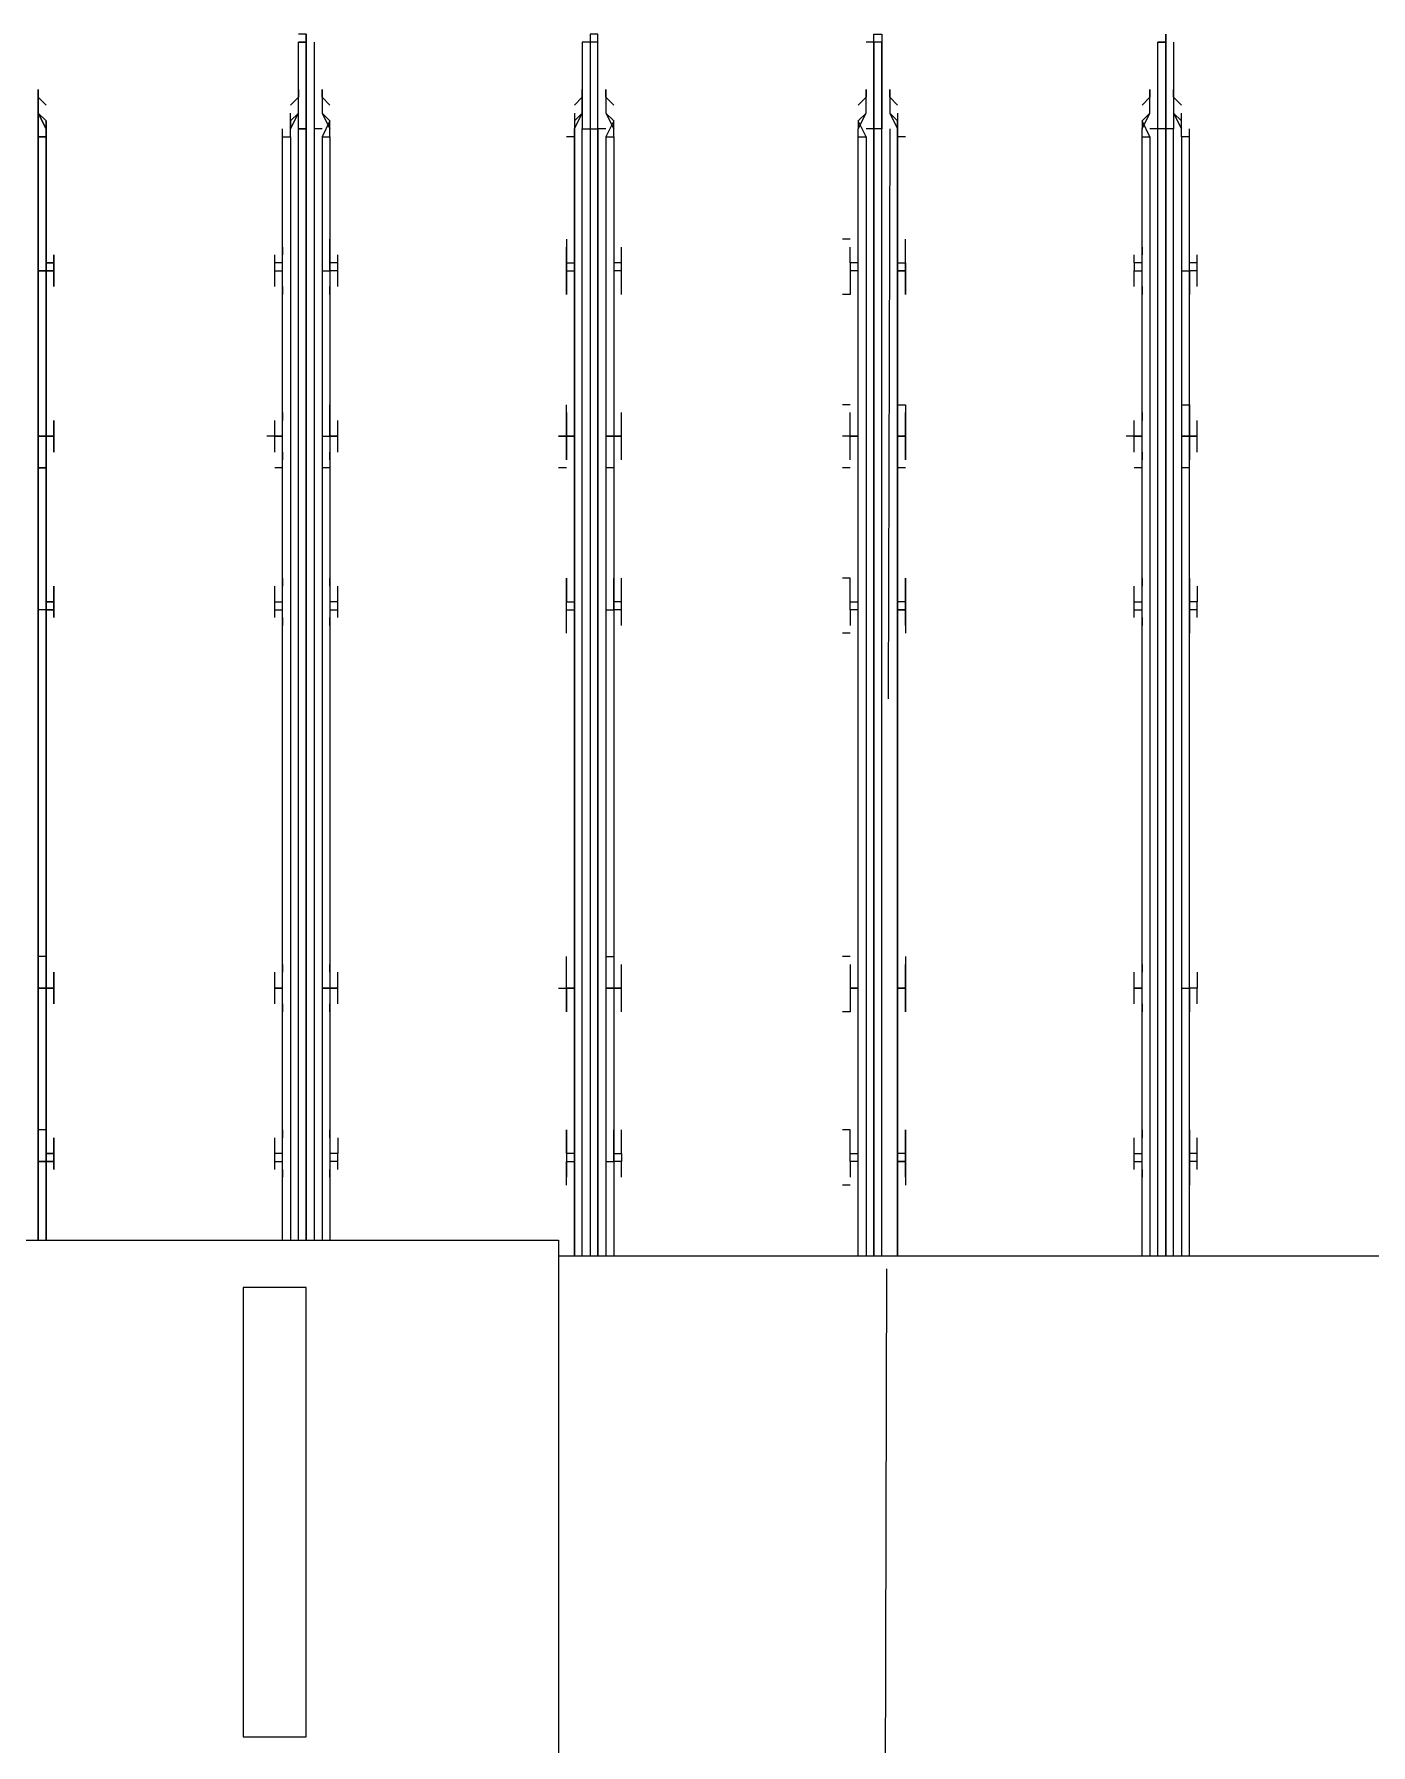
# Model space of a CAD drawing. Header units: metres. Extents: x 532250 to 532639, y 2673852 to 2674172.
# Drawn here: x 532449.6191 to 532449.8535, y 2674043.1593 to 2674043.4595 of the extents above; entities that cross this region are included whole.
import ezdxf

# ---------------------------------------------------------------- set-up
doc = ezdxf.new("R2010")
doc.units = ezdxf.units.M
doc.header["$MEASUREMENT"] = 0
doc.linetypes.add('PDF_IMPORT', pattern=[1, 0.8, -0.2])
doc.layers.add('IDT', color=7, linetype='Continuous')

# ---------------------------------------------------------------- blocks, each defined once
blk = doc.blocks.new('IDT')
at = {"layer": 'IDT', "color": 0, "linetype": 'PDF_IMPORT', "lineweight": 25, "ltscale": 0.12}
blk.add_line((17.15812, 14.31597), (17.15951, 14.80284), dxfattribs=at)
at = {"layer": 'IDT', "color": 0, "lineweight": 25}
for p, q in [((17.21622, 14.51099), (17.21622, 14.60781)), ((17.27154, 14.59813), (17.26048, 14.59813)), ((17.26048, 14.59813), (17.26048, 14.51929)), ((17.27154, 14.51929), (17.27154, 14.59813)), ((17.26048, 14.51929), (17.27154, 14.51929)), ((16.63529, 14.51376), (17.21622, 14.51376)), ((17.10556, 14.51376), (17.10556, 14.31735)), ((17.10695, 14.31735), (17.10695, 14.51376)), ((17.10833, 14.51376), (17.10833, 14.31597)), ((17.10971, 14.51376), (17.10971, 14.31597)), ((17.10971, 14.31597), (17.10971, 14.51376)), ((17.1111, 14.51376), (17.1111, 14.31597)), ((17.11248, 14.31735), (17.11248, 14.51376)), ((17.11386, 14.51376), (17.11386, 14.31735)), ((17.15674, 14.31735), (17.15674, 14.51376)), ((17.15674, 14.51376), (17.15674, 14.31735)), ((17.15951, 14.51376), (17.15951, 14.31597)), ((17.16089, 14.31597), (17.16089, 14.51376)), ((17.16089, 14.51376), (17.16089, 14.31597)), ((17.16227, 14.31735), (17.16227, 14.51376)), ((17.16366, 14.51376), (17.16366, 14.31735)), ((17.20653, 14.31735), (17.20653, 14.51376)), ((17.20792, 14.31735), (17.20792, 14.51376)), ((17.2093, 14.31597), (17.2093, 14.51376)), ((17.2093, 14.51376), (17.2093, 14.31597)), ((17.21068, 14.31597), (17.21068, 14.51376)), ((17.21207, 14.51376), (17.21207, 14.31597)), ((17.21345, 14.31735), (17.21345, 14.51376)), ((17.21345, 14.51376), (17.21345, 14.31735)), ((17.3158, 14.51099), (17.21622, 14.51099)), ((17.25633, 14.31735), (17.25633, 14.51099)), ((17.25771, 14.31735), (17.25771, 14.51099)), ((17.25909, 14.31597), (17.25909, 14.51099)), ((17.26048, 14.51099), (17.26048, 14.31597)), ((17.26048, 14.31597), (17.26048, 14.51099)), ((17.26186, 14.51099), (17.26186, 14.31597)), ((17.26324, 14.31735), (17.26324, 14.51099)), ((17.26463, 14.51099), (17.26463, 14.31735)), ((17.30612, 14.31735), (17.30612, 14.51099)), ((17.30612, 14.51099), (17.30612, 14.31735)), ((17.3075, 14.31735), (17.3075, 14.51099)), ((17.3075, 14.51099), (17.3075, 14.31735)), ((17.10556, 14.49716), (17.10556, 14.50131)), ((17.11386, 14.50131), (17.11386, 14.49716)), ((17.15536, 14.49716), (17.15536, 14.50131)), ((17.16366, 14.50131), (17.16366, 14.49716)), ((17.16504, 14.50131), (17.16642, 14.50131)), ((17.20653, 14.49716), (17.20653, 14.50131)), ((17.21483, 14.50131), (17.21483, 14.49716)), ((17.25633, 14.49716), (17.25633, 14.50131)), ((17.26463, 14.50131), (17.26463, 14.49716)), ((17.30612, 14.49716), (17.30612, 14.50131)), ((17.30612, 14.50131), (17.30612, 14.49716)), ((17.10418, 14.49855), (17.10418, 14.49716)), ((17.10418, 14.49716), (17.10556, 14.49716)), ((17.10418, 14.49716), (17.10418, 14.49578)), ((17.10556, 14.49993), (17.10556, 14.49855)), ((17.10556, 14.49578), (17.10556, 14.49716)), ((17.11386, 14.49855), (17.11386, 14.49993)), ((17.11386, 14.49716), (17.11386, 14.49163)), ((17.11525, 14.49716), (17.11386, 14.49716)), ((17.11525, 14.49855), (17.11525, 14.49716)), ((17.11525, 14.49716), (17.11525, 14.49578)), ((17.15536, 14.49993), (17.15536, 14.49855)), ((17.15536, 14.49855), (17.15536, 14.49716)), ((17.15536, 14.49578), (17.15536, 14.49716)), ((17.15536, 14.49716), (17.15674, 14.49716)), ((17.15674, 14.49716), (17.15536, 14.49716)), ((17.15536, 14.49716), (17.15536, 14.49578)), ((17.16366, 14.49716), (17.16366, 14.49163)), ((17.16366, 14.49716), (17.16504, 14.49716)), ((17.16504, 14.49855), (17.16504, 14.49993)), ((17.16504, 14.49716), (17.16504, 14.49855)), ((17.16504, 14.49716), (17.16504, 14.49578)), ((17.20515, 14.49993), (17.20515, 14.49855)), ((17.20515, 14.49855), (17.20515, 14.49716)), ((17.20515, 14.49578), (17.20515, 14.49716)), ((17.20515, 14.49716), (17.20653, 14.49716)), ((17.20792, 14.49716), (17.20653, 14.49716)), ((17.20653, 14.49716), (17.20653, 14.49578)), ((17.21483, 14.49716), (17.21345, 14.49716)), ((17.21483, 14.49855), (17.21483, 14.49993)), ((17.21483, 14.49716), (17.21483, 14.49855)), ((17.21483, 14.49301), (17.21483, 14.49716)), ((17.21483, 14.49578), (17.21483, 14.49716)), ((17.25494, 14.49855), (17.25494, 14.49716)), ((17.25494, 14.49716), (17.25633, 14.49716)), ((17.25494, 14.49716), (17.25494, 14.49578)), ((17.25633, 14.49993), (17.25633, 14.49855)), ((17.25633, 14.49578), (17.25633, 14.49716)), ((17.26463, 14.49855), (17.26463, 14.49993)), ((17.26463, 14.49716), (17.26463, 14.49163)), ((17.26601, 14.49716), (17.26463, 14.49716)), ((17.26601, 14.49855), (17.26601, 14.49716)), ((17.26601, 14.49716), (17.26601, 14.49578)), ((17.30474, 14.49716), (17.30474, 14.49855)), ((17.30474, 14.49855), (17.30474, 14.49716)), ((17.30612, 14.49716), (17.30474, 14.49716)), ((17.30474, 14.49716), (17.30474, 14.49578)), ((17.30474, 14.49578), (17.30474, 14.49716)), ((17.30474, 14.49716), (17.30612, 14.49716)), ((17.30612, 14.49855), (17.30612, 14.49993)), ((17.30612, 14.49993), (17.30612, 14.49855)), ((17.3075, 14.49716), (17.30612, 14.49716)), ((17.30612, 14.49716), (17.3075, 14.49716)), ((17.30612, 14.49578), (17.30612, 14.49716)), ((17.30612, 14.49716), (17.30612, 14.49578)), ((17.10418, 14.49578), (17.10556, 14.49578)), ((17.10418, 14.49578), (17.10418, 14.49301)), ((17.10556, 14.49163), (17.10556, 14.49578)), ((17.11525, 14.49578), (17.11386, 14.49578)), ((17.11525, 14.49578), (17.11525, 14.49301)), ((17.15536, 14.49578), (17.15536, 14.49163)), ((17.15536, 14.49301), (17.15536, 14.49578)), ((17.15536, 14.49578), (17.15674, 14.49578)), ((17.16504, 14.49578), (17.16366, 14.49578)), ((17.16504, 14.49578), (17.16504, 14.49301)), ((17.20653, 14.49578), (17.20515, 14.49578)), ((17.20515, 14.49578), (17.20515, 14.49301)), ((17.20653, 14.49578), (17.20653, 14.49163)), ((17.21345, 14.49578), (17.21483, 14.49578)), ((17.21483, 14.49578), (17.21483, 14.49163)), ((17.25494, 14.49301), (17.25494, 14.49578)), ((17.25494, 14.49578), (17.25633, 14.49578)), ((17.25633, 14.49163), (17.25633, 14.49578)), ((17.26463, 14.49578), (17.26601, 14.49578)), ((17.26601, 14.49578), (17.26601, 14.49301)), ((17.30474, 14.49578), (17.30474, 14.49301)), ((17.30474, 14.49301), (17.30474, 14.49578)), ((17.30474, 14.49578), (17.30612, 14.49578)), ((17.30612, 14.49578), (17.30474, 14.49578)), ((17.30612, 14.49578), (17.30612, 14.49163)), ((17.30612, 14.49163), (17.30612, 14.49578)), ((17.10556, 14.49301), (17.10556, 14.49163)), ((17.11386, 14.49163), (17.11386, 14.49301)), ((17.15536, 14.49163), (17.15536, 14.49301)), ((17.16504, 14.49301), (17.16504, 14.49163)), ((17.16504, 14.49163), (17.16642, 14.49163)), ((17.20515, 14.49301), (17.20515, 14.49163)), ((17.21483, 14.49163), (17.21483, 14.49301)), ((17.25633, 14.49301), (17.25633, 14.49163)), ((17.26463, 14.49163), (17.26463, 14.49301)), ((17.30612, 14.49163), (17.30612, 14.49301)), ((17.30612, 14.49301), (17.30612, 14.49163)), ((17.30612, 14.49163), (17.3075, 14.49163)), ((17.10556, 14.46673), (17.10556, 14.47088)), ((17.10556, 14.47088), (17.10556, 14.4695)), ((17.11386, 14.4695), (17.11386, 14.47088)), ((17.11386, 14.47088), (17.11386, 14.46673)), ((17.15536, 14.4695), (17.15536, 14.47088)), ((17.15536, 14.47088), (17.15536, 14.46673)), ((17.16366, 14.47088), (17.16366, 14.46673)), ((17.16504, 14.4695), (17.16504, 14.47088)), ((17.16504, 14.47088), (17.16642, 14.47088)), ((17.20515, 14.47088), (17.20515, 14.4695)), ((17.20653, 14.46673), (17.20653, 14.47088)), ((17.21483, 14.4695), (17.21483, 14.47088)), ((17.21483, 14.47088), (17.21483, 14.46673)), ((17.25633, 14.46673), (17.25633, 14.47088)), ((17.25633, 14.47088), (17.25633, 14.4695)), ((17.26463, 14.4695), (17.26463, 14.47088)), ((17.26463, 14.47088), (17.26463, 14.46673)), ((17.30612, 14.46673), (17.30612, 14.47088)), ((17.30612, 14.47088), (17.30612, 14.4695)), ((17.30612, 14.4695), (17.30612, 14.47088)), ((17.30612, 14.47088), (17.30612, 14.46673)), ((17.10418, 14.4695), (17.10418, 14.46673)), ((17.11525, 14.4695), (17.11525, 14.46673)), ((17.15536, 14.46673), (17.15536, 14.4695)), ((17.16504, 14.46673), (17.16504, 14.4695)), ((17.20515, 14.4695), (17.20515, 14.46673)), ((17.21483, 14.46673), (17.21483, 14.4695)), ((17.25494, 14.4695), (17.25494, 14.46673)), ((17.26601, 14.4695), (17.26601, 14.46673)), ((17.30474, 14.46673), (17.30474, 14.4695)), ((17.30474, 14.4695), (17.30474, 14.46673)), ((17.10418, 14.46673), (17.10556, 14.46673)), ((17.10418, 14.46397), (17.10418, 14.46673)), ((17.10418, 14.46673), (17.10556, 14.46673)), ((17.10695, 14.46673), (17.10556, 14.46673)), ((17.10556, 14.46673), (17.10556, 14.4612)), ((17.10556, 14.46397), (17.10556, 14.46258)), ((17.11386, 14.46673), (17.11386, 14.4612)), ((17.11525, 14.46673), (17.11386, 14.46673)), ((17.11386, 14.46673), (17.11525, 14.46673)), ((17.11386, 14.46258), (17.11386, 14.46397)), ((17.11525, 14.46673), (17.11525, 14.46397)), ((17.15536, 14.4612), (17.15536, 14.46673)), ((17.15536, 14.46673), (17.15674, 14.46673)), ((17.15674, 14.46673), (17.15536, 14.46673)), ((17.15536, 14.46673), (17.15674, 14.46673)), ((17.15674, 14.46673), (17.15536, 14.46673)), ((17.15536, 14.46673), (17.15536, 14.46397)), ((17.15536, 14.46397), (17.15536, 14.46258)), ((17.16504, 14.46673), (17.16366, 14.46673)), ((17.16366, 14.46673), (17.16504, 14.46673)), ((17.16366, 14.46673), (17.16366, 14.4612)), ((17.16504, 14.46397), (17.16504, 14.46673)), ((17.16504, 14.46258), (17.16504, 14.46397)), ((17.20515, 14.46673), (17.20515, 14.46397)), ((17.20653, 14.46673), (17.20515, 14.46673)), ((17.20515, 14.46673), (17.20653, 14.46673)), ((17.20515, 14.46397), (17.20515, 14.46258)), ((17.20653, 14.4612), (17.20653, 14.46673)), ((17.20792, 14.46673), (17.20653, 14.46673)), ((17.20653, 14.46673), (17.20792, 14.46673)), ((17.21483, 14.46673), (17.21345, 14.46673)), ((17.21345, 14.46673), (17.21483, 14.46673)), ((17.21622, 14.46673), (17.21483, 14.46673)), ((17.21483, 14.46673), (17.21483, 14.4612)), ((17.21483, 14.46673), (17.21483, 14.46397)), ((17.21483, 14.46397), (17.21483, 14.46258)), ((17.25494, 14.46673), (17.25494, 14.46397)), ((17.25633, 14.46673), (17.25494, 14.46673)), ((17.25494, 14.46673), (17.25633, 14.46673)), ((17.25633, 14.4612), (17.25633, 14.46673)), ((17.25633, 14.46673), (17.25771, 14.46673)), ((17.25771, 14.46673), (17.25633, 14.46673)), ((17.25633, 14.46397), (17.25633, 14.46258)), ((17.26463, 14.46673), (17.26601, 14.46673)), ((17.26601, 14.46673), (17.26463, 14.46673)), ((17.26601, 14.46673), (17.26463, 14.46673)), ((17.26463, 14.46673), (17.26463, 14.4612)), ((17.26463, 14.46258), (17.26463, 14.46397)), ((17.26601, 14.46673), (17.26601, 14.46397)), ((17.30612, 14.46673), (17.30474, 14.46673)), ((17.30474, 14.46673), (17.30612, 14.46673)), ((17.30474, 14.46397), (17.30474, 14.46673)), ((17.30474, 14.46673), (17.30474, 14.46397)), ((17.30612, 14.46673), (17.30474, 14.46673)), ((17.30474, 14.46673), (17.30612, 14.46673)), ((17.3075, 14.46673), (17.30612, 14.46673)), ((17.30612, 14.46673), (17.3075, 14.46673)), ((17.3075, 14.46673), (17.30612, 14.46673)), ((17.30612, 14.46673), (17.30612, 14.4612)), ((17.30612, 14.4612), (17.30612, 14.46673)), ((17.30612, 14.46258), (17.30612, 14.46397)), ((17.30612, 14.46397), (17.30612, 14.46258)), ((17.16504, 14.4612), (17.16642, 14.4612)), ((17.20792, 14.4612), (17.20653, 14.4612)), ((17.30612, 14.4612), (17.3075, 14.4612)), ((17.10556, 14.40034), (17.10556, 14.40449)), ((17.11386, 14.40449), (17.11386, 14.40034)), ((17.15536, 14.40034), (17.15536, 14.40449)), ((17.16366, 14.40449), (17.16366, 14.40034)), ((17.16504, 14.40449), (17.16642, 14.40449)), ((17.20653, 14.40034), (17.20653, 14.40449)), ((17.21483, 14.40449), (17.21483, 14.40034)), ((17.25633, 14.40034), (17.25633, 14.40449)), ((17.26463, 14.40449), (17.26463, 14.40034)), ((17.30612, 14.40449), (17.30612, 14.40034)), ((17.30612, 14.40034), (17.30612, 14.40449)), ((17.10418, 14.40172), (17.10418, 14.40034)), ((17.10556, 14.40311), (17.10556, 14.40172)), ((17.11386, 14.40172), (17.11386, 14.40311)), ((17.11525, 14.40172), (17.11525, 14.40034)), ((17.15536, 14.40311), (17.15536, 14.40172)), ((17.15536, 14.40172), (17.15536, 14.40034)), ((17.16504, 14.40172), (17.16504, 14.40311)), ((17.16504, 14.40034), (17.16504, 14.40172)), ((17.20515, 14.40311), (17.20515, 14.40172)), ((17.20515, 14.40172), (17.20515, 14.40034)), ((17.21483, 14.40311), (17.21483, 14.40172)), ((17.21483, 14.40172), (17.21483, 14.39896)), ((17.25494, 14.40172), (17.25494, 14.40034)), ((17.25633, 14.40311), (17.25633, 14.40172)), ((17.26463, 14.40172), (17.26463, 14.40311)), ((17.26601, 14.40172), (17.26601, 14.40034)), ((17.30474, 14.40034), (17.30474, 14.40172)), ((17.30474, 14.40172), (17.30474, 14.40034)), ((17.30612, 14.40172), (17.30612, 14.40311)), ((17.30612, 14.40311), (17.30612, 14.40172)), ((17.10418, 14.40034), (17.10556, 14.40034)), ((17.10418, 14.40034), (17.10418, 14.39896)), ((17.10418, 14.39619), (17.10418, 14.39896)), ((17.10418, 14.39896), (17.10556, 14.39896)), ((17.10556, 14.39896), (17.10556, 14.40034)), ((17.10556, 14.39481), (17.10556, 14.39896)), ((17.11386, 14.40034), (17.11386, 14.39896)), ((17.11525, 14.40034), (17.11386, 14.40034)), ((17.11386, 14.39896), (17.11386, 14.39481)), ((17.11525, 14.39896), (17.11386, 14.39896)), ((17.11525, 14.40034), (17.11525, 14.39896)), ((17.11525, 14.39896), (17.11525, 14.39619)), ((17.15536, 14.39896), (17.15536, 14.40034)), ((17.15536, 14.40034), (17.15674, 14.40034)), ((17.15674, 14.40034), (17.15536, 14.40034)), ((17.15536, 14.40034), (17.15536, 14.39896)), ((17.15536, 14.39896), (17.15674, 14.39896)), ((17.15536, 14.39896), (17.15536, 14.39481)), ((17.15536, 14.39619), (17.15536, 14.39896)), ((17.16366, 14.40034), (17.16366, 14.39896)), ((17.16366, 14.40034), (17.16504, 14.40034)), ((17.16366, 14.39896), (17.16366, 14.39481)), ((17.16504, 14.39896), (17.16366, 14.39896)), ((17.16504, 14.40034), (17.16504, 14.39896)), ((17.16504, 14.39896), (17.16504, 14.39619)), ((17.20515, 14.40034), (17.20653, 14.40034)), ((17.20515, 14.40034), (17.20515, 14.39896)), ((17.20515, 14.39896), (17.20653, 14.39896)), ((17.20515, 14.39896), (17.20515, 14.39619)), ((17.20792, 14.40034), (17.20653, 14.40034)), ((17.20653, 14.40034), (17.20653, 14.39481)), ((17.21483, 14.40034), (17.21345, 14.40034)), ((17.21483, 14.39896), (17.21345, 14.39896)), ((17.21483, 14.40034), (17.21483, 14.39896)), ((17.21483, 14.39896), (17.21483, 14.39481)), ((17.21483, 14.39619), (17.21483, 14.39896)), ((17.25633, 14.40034), (17.25494, 14.40034)), ((17.25494, 14.40034), (17.25494, 14.39896)), ((17.25494, 14.39896), (17.25633, 14.39896)), ((17.25494, 14.39896), (17.25494, 14.39619)), ((17.25633, 14.39896), (17.25633, 14.40034)), ((17.25633, 14.39481), (17.25633, 14.39896)), ((17.26463, 14.40034), (17.26463, 14.39481)), ((17.26601, 14.40034), (17.26463, 14.40034)), ((17.26601, 14.39896), (17.26463, 14.39896)), ((17.26601, 14.40034), (17.26601, 14.39896)), ((17.26601, 14.39896), (17.26601, 14.39619)), ((17.30612, 14.40034), (17.30474, 14.40034)), ((17.30474, 14.40034), (17.30474, 14.39896)), ((17.30474, 14.39896), (17.30474, 14.40034)), ((17.30474, 14.40034), (17.30612, 14.40034)), ((17.30474, 14.39896), (17.30474, 14.39619)), ((17.30474, 14.39619), (17.30474, 14.39896)), ((17.30474, 14.39896), (17.30612, 14.39896)), ((17.30612, 14.39896), (17.30474, 14.39896)), ((17.30612, 14.40034), (17.30612, 14.39481)), ((17.30612, 14.39481), (17.30612, 14.40034)), ((17.30612, 14.40034), (17.3075, 14.40034)), ((17.10556, 14.39619), (17.10556, 14.39481)), ((17.11386, 14.39481), (17.11386, 14.39619)), ((17.15536, 14.39481), (17.15536, 14.39619)), ((17.16504, 14.39619), (17.16504, 14.39481)), ((17.20515, 14.39619), (17.20515, 14.39481)), ((17.21483, 14.39481), (17.21483, 14.39619)), ((17.25633, 14.39619), (17.25633, 14.39481)), ((17.26463, 14.39481), (17.26463, 14.39619)), ((17.30612, 14.39481), (17.30612, 14.39619)), ((17.30612, 14.39619), (17.30612, 14.39481)), ((17.16504, 14.39481), (17.16642, 14.39481)), ((17.10556, 14.37544), (17.10695, 14.37544)), ((17.10556, 14.36991), (17.10556, 14.37406)), ((17.10556, 14.37406), (17.10556, 14.37268)), ((17.11386, 14.37544), (17.11525, 14.37544)), ((17.11386, 14.37268), (17.11386, 14.37406)), ((17.11386, 14.37406), (17.11386, 14.36991)), ((17.15536, 14.37544), (17.15674, 14.37544)), ((17.15536, 14.36991), (17.15536, 14.37406)), ((17.15536, 14.37406), (17.15536, 14.37268)), ((17.16366, 14.37406), (17.16366, 14.36991)), ((17.16504, 14.37544), (17.16642, 14.37544)), ((17.16504, 14.37406), (17.16504, 14.37268)), ((17.20515, 14.37406), (17.20515, 14.37268)), ((17.20653, 14.37544), (17.20792, 14.37544)), ((17.20653, 14.36991), (17.20653, 14.37406)), ((17.21483, 14.37544), (17.21622, 14.37544)), ((17.21483, 14.37268), (17.21483, 14.37406)), ((17.21483, 14.37406), (17.21483, 14.36991)), ((17.25633, 14.37544), (17.25771, 14.37544)), ((17.25633, 14.36991), (17.25633, 14.37406)), ((17.25633, 14.37406), (17.25633, 14.37268)), ((17.26463, 14.37544), (17.26601, 14.37544)), ((17.26463, 14.37268), (17.26463, 14.37406)), ((17.26463, 14.37406), (17.26463, 14.36991)), ((17.3075, 14.37544), (17.30612, 14.37544)), ((17.30612, 14.37544), (17.3075, 14.37544)), ((17.30612, 14.37406), (17.30612, 14.36991)), ((17.30612, 14.36991), (17.30612, 14.37406)), ((17.30612, 14.37406), (17.30612, 14.37268)), ((17.30612, 14.37268), (17.30612, 14.37406)), ((17.10418, 14.37268), (17.10418, 14.36991)), ((17.11525, 14.37268), (17.11525, 14.36991)), ((17.15536, 14.37268), (17.15536, 14.36991)), ((17.16504, 14.37268), (17.16504, 14.36991)), ((17.20515, 14.37268), (17.20515, 14.36991)), ((17.21483, 14.36991), (17.21483, 14.37268)), ((17.25494, 14.37268), (17.25494, 14.36991)), ((17.26601, 14.37268), (17.26601, 14.36991)), ((17.30474, 14.36991), (17.30474, 14.37268)), ((17.30474, 14.37268), (17.30474, 14.36991)), ((17.10418, 14.36991), (17.10556, 14.36991)), ((17.10556, 14.36991), (17.10418, 14.36991)), ((17.10418, 14.36991), (17.10418, 14.36715)), ((17.10556, 14.36438), (17.10556, 14.36991)), ((17.10695, 14.36991), (17.10556, 14.36991)), ((17.10556, 14.36991), (17.10695, 14.36991)), ((17.11386, 14.36991), (17.11386, 14.36438)), ((17.11525, 14.36991), (17.11386, 14.36991)), ((17.11386, 14.36991), (17.11525, 14.36991)), ((17.11386, 14.36991), (17.11525, 14.36991)), ((17.11525, 14.36991), (17.11525, 14.36715)), ((17.11525, 14.36991), (17.11663, 14.36991)), ((17.15536, 14.36438), (17.15536, 14.36991)), ((17.15536, 14.36991), (17.15674, 14.36991)), ((17.15674, 14.36991), (17.15536, 14.36991)), ((17.15536, 14.36991), (17.15674, 14.36991)), ((17.15674, 14.36991), (17.15536, 14.36991)), ((17.15536, 14.36991), (17.15674, 14.36991)), ((17.15536, 14.36991), (17.15536, 14.36715)), ((17.16366, 14.36991), (17.16366, 14.36438)), ((17.16504, 14.36991), (17.16366, 14.36991)), ((17.16366, 14.36991), (17.16504, 14.36991)), ((17.16366, 14.36991), (17.16504, 14.36991)), ((17.16504, 14.36991), (17.16504, 14.36715)), ((17.16504, 14.36991), (17.16642, 14.36991)), ((17.20515, 14.36991), (17.20653, 14.36991)), ((17.20653, 14.36991), (17.20515, 14.36991)), ((17.20653, 14.36991), (17.20515, 14.36991)), ((17.20515, 14.36991), (17.20515, 14.36715)), ((17.20653, 14.36438), (17.20653, 14.36991)), ((17.20653, 14.36991), (17.20792, 14.36991)), ((17.20792, 14.36991), (17.20653, 14.36991)), ((17.21483, 14.36991), (17.21345, 14.36991)), ((17.21345, 14.36991), (17.21483, 14.36991)), ((17.21483, 14.36715), (17.21483, 14.36991)), ((17.21483, 14.36991), (17.21483, 14.36438)), ((17.21622, 14.36991), (17.21483, 14.36991)), ((17.21483, 14.36991), (17.21622, 14.36991)), ((17.25494, 14.36991), (17.25494, 14.36715)), ((17.25633, 14.36991), (17.25494, 14.36991)), ((17.25494, 14.36991), (17.25633, 14.36991)), ((17.25771, 14.36991), (17.25633, 14.36991)), ((17.25633, 14.36991), (17.25633, 14.36438)), ((17.26463, 14.36991), (17.26463, 14.36438)), ((17.26601, 14.36991), (17.26463, 14.36991)), ((17.26463, 14.36991), (17.26601, 14.36991)), ((17.26601, 14.36991), (17.26601, 14.36715)), ((17.26601, 14.36991), (17.26739, 14.36991)), ((17.30612, 14.36991), (17.30474, 14.36991)), ((17.30474, 14.36991), (17.30612, 14.36991)), ((17.30474, 14.36715), (17.30474, 14.36991)), ((17.30474, 14.36991), (17.30474, 14.36715)), ((17.30612, 14.36991), (17.30474, 14.36991)), ((17.30474, 14.36991), (17.30612, 14.36991)), ((17.30612, 14.36991), (17.30612, 14.36438)), ((17.30612, 14.36438), (17.30612, 14.36991)), ((17.30612, 14.36991), (17.3075, 14.36991)), ((17.3075, 14.36991), (17.30612, 14.36991)), ((17.30612, 14.36991), (17.3075, 14.36991)), ((17.10556, 14.36715), (17.10556, 14.36576)), ((17.11386, 14.36576), (17.11386, 14.36715)), ((17.15536, 14.36715), (17.15536, 14.36576)), ((17.16504, 14.36715), (17.16504, 14.36576)), ((17.20515, 14.36715), (17.20515, 14.36576)), ((17.21483, 14.36576), (17.21483, 14.36715)), ((17.25633, 14.36715), (17.25633, 14.36576)), ((17.26463, 14.36576), (17.26463, 14.36715)), ((17.30612, 14.36576), (17.30612, 14.36715)), ((17.30612, 14.36715), (17.30612, 14.36576)), ((17.10695, 14.36438), (17.10556, 14.36438)), ((17.15674, 14.36438), (17.15536, 14.36438)), ((17.16504, 14.36438), (17.16642, 14.36438)), ((17.10556, 14.34087), (17.10556, 14.34502)), ((17.10556, 14.34502), (17.10556, 14.34363)), ((17.11386, 14.34363), (17.11386, 14.34502)), ((17.11386, 14.34502), (17.11386, 14.34087)), ((17.15536, 14.34363), (17.15536, 14.34502)), ((17.15536, 14.34502), (17.15536, 14.34087)), ((17.16366, 14.34502), (17.16366, 14.34087)), ((17.16504, 14.34363), (17.16504, 14.34502)), ((17.16504, 14.34502), (17.16642, 14.34502)), ((17.20515, 14.34502), (17.20515, 14.34363)), ((17.20653, 14.34087), (17.20653, 14.34502)), ((17.21483, 14.34363), (17.21483, 14.34502)), ((17.21483, 14.34502), (17.21483, 14.34087)), ((17.25633, 14.34087), (17.25633, 14.34502)), ((17.25633, 14.34502), (17.25633, 14.34363)), ((17.26463, 14.34363), (17.26463, 14.34502)), ((17.26463, 14.34502), (17.26463, 14.34087)), ((17.30612, 14.34087), (17.30612, 14.34502)), ((17.30612, 14.34502), (17.30612, 14.34363)), ((17.30612, 14.34363), (17.30612, 14.34502)), ((17.30612, 14.34502), (17.30612, 14.34087)), ((17.10418, 14.34363), (17.10418, 14.34087)), ((17.10418, 14.34087), (17.10556, 14.34087)), ((17.10418, 14.34087), (17.10418, 14.33948)), ((17.10695, 14.34087), (17.10556, 14.34087)), ((17.10556, 14.34087), (17.10556, 14.33948)), ((17.11386, 14.34087), (17.11386, 14.33533)), ((17.11525, 14.34087), (17.11386, 14.34087)), ((17.11525, 14.34363), (17.11525, 14.34087)), ((17.11525, 14.33948), (17.11525, 14.34087)), ((17.15536, 14.34087), (17.15536, 14.34363)), ((17.15536, 14.33948), (17.15536, 14.34087)), ((17.15536, 14.34087), (17.15674, 14.34087)), ((17.15674, 14.34087), (17.15536, 14.34087)), ((17.15536, 14.34087), (17.15536, 14.33948)), ((17.16366, 14.34087), (17.16504, 14.34087)), ((17.16366, 14.34087), (17.16366, 14.33533)), ((17.16504, 14.34087), (17.16504, 14.34363)), ((17.16504, 14.33948), (17.16504, 14.34087)), ((17.20515, 14.34363), (17.20515, 14.34087)), ((17.20515, 14.34087), (17.20653, 14.34087)), ((17.20515, 14.34087), (17.20515, 14.33948)), ((17.20653, 14.33948), (17.20653, 14.34087)), ((17.21483, 14.34087), (17.21345, 14.34087)), ((17.21483, 14.33948), (17.21483, 14.34363)), ((17.21483, 14.34087), (17.21483, 14.33948)), ((17.25494, 14.34363), (17.25494, 14.34087)), ((17.25494, 14.34087), (17.25633, 14.34087)), ((17.25494, 14.34087), (17.25494, 14.33948)), ((17.25771, 14.34087), (17.25633, 14.34087)), ((17.25633, 14.34087), (17.25633, 14.33948)), ((17.26463, 14.34087), (17.26463, 14.33948)), ((17.26601, 14.34087), (17.26463, 14.34087)), ((17.26601, 14.34363), (17.26601, 14.34087)), ((17.26601, 14.34087), (17.26601, 14.33948)), ((17.30474, 14.34087), (17.30474, 14.34363)), ((17.30474, 14.34363), (17.30474, 14.34087)), ((17.30474, 14.34087), (17.30612, 14.34087)), ((17.30612, 14.34087), (17.30474, 14.34087)), ((17.30474, 14.34087), (17.30474, 14.33948)), ((17.30474, 14.33948), (17.30474, 14.34087)), ((17.3075, 14.34087), (17.30612, 14.34087)), ((17.30612, 14.34087), (17.3075, 14.34087)), ((17.30612, 14.34087), (17.30612, 14.33533)), ((17.30612, 14.33533), (17.30612, 14.34087)), ((17.10418, 14.33948), (17.10556, 14.33948)), ((17.10418, 14.33948), (17.10418, 14.3381)), ((17.10556, 14.33948), (17.10556, 14.33533)), ((17.10556, 14.3381), (17.10556, 14.33672)), ((17.11386, 14.33948), (17.11525, 14.33948)), ((17.11386, 14.33672), (17.11386, 14.3381)), ((17.11525, 14.33948), (17.11525, 14.3381)), ((17.15674, 14.33948), (17.15536, 14.33948)), ((17.15536, 14.33948), (17.15536, 14.33533)), ((17.15536, 14.33948), (17.15536, 14.3381)), ((17.15536, 14.3381), (17.15536, 14.33672)), ((17.16366, 14.33948), (17.16504, 14.33948)), ((17.16504, 14.33948), (17.16504, 14.3381)), ((17.16504, 14.3381), (17.16504, 14.33672)), ((17.20515, 14.33948), (17.20653, 14.33948)), ((17.20515, 14.33948), (17.20515, 14.3381)), ((17.20515, 14.3381), (17.20515, 14.33672)), ((17.20653, 14.33533), (17.20653, 14.33948)), ((17.21483, 14.33948), (17.21345, 14.33948)), ((17.21483, 14.33533), (17.21483, 14.33948)), ((17.21483, 14.33948), (17.21483, 14.3381)), ((17.21483, 14.3381), (17.21483, 14.33672)), ((17.25494, 14.33948), (17.25633, 14.33948)), ((17.25494, 14.33948), (17.25494, 14.3381)), ((17.25633, 14.33948), (17.25633, 14.33533)), ((17.25633, 14.3381), (17.25633, 14.33672)), ((17.26463, 14.33948), (17.26463, 14.33533)), ((17.26463, 14.33948), (17.26601, 14.33948)), ((17.26463, 14.33672), (17.26463, 14.3381)), ((17.26601, 14.33948), (17.26601, 14.3381)), ((17.30474, 14.33948), (17.30612, 14.33948)), ((17.30612, 14.33948), (17.30474, 14.33948)), ((17.30474, 14.3381), (17.30474, 14.33948)), ((17.30474, 14.33948), (17.30474, 14.3381)), ((17.30612, 14.33672), (17.30612, 14.3381)), ((17.30612, 14.3381), (17.30612, 14.33672)), ((17.16504, 14.33533), (17.16642, 14.33533)), ((17.10556, 14.31735), (17.10695, 14.31735)), ((17.10556, 14.31735), (17.10556, 14.31597)), ((17.10695, 14.31735), (17.10695, 14.3132)), ((17.11386, 14.31735), (17.11248, 14.31735)), ((17.11248, 14.31735), (17.11386, 14.31459)), ((17.11386, 14.31735), (17.11386, 14.31597)), ((17.15536, 14.31735), (17.15674, 14.31735)), ((17.15674, 14.3132), (17.15674, 14.31735)), ((17.15674, 14.31735), (17.15674, 14.31597)), ((17.16366, 14.31735), (17.16227, 14.31735)), ((17.16227, 14.31735), (17.16366, 14.31459)), ((17.16366, 14.31735), (17.16366, 14.31597)), ((17.20653, 14.31459), (17.20792, 14.31735)), ((17.20792, 14.31735), (17.20653, 14.31735)), ((17.20653, 14.31735), (17.20653, 14.31597)), ((17.21345, 14.31735), (17.21483, 14.31735)), ((17.21345, 14.3132), (17.21345, 14.31735)), ((17.21345, 14.31735), (17.21345, 14.31597)), ((17.25633, 14.31459), (17.25771, 14.31735)), ((17.25771, 14.31735), (17.25633, 14.31735)), ((17.25633, 14.31735), (17.25633, 14.31597)), ((17.26463, 14.31735), (17.26324, 14.31735)), ((17.26324, 14.31735), (17.26324, 14.3132)), ((17.26463, 14.31735), (17.26463, 14.31597)), ((17.3075, 14.31735), (17.30612, 14.31735)), ((17.30612, 14.31735), (17.30612, 14.31597)), ((17.30612, 14.31597), (17.30612, 14.31735)), ((17.30612, 14.31735), (17.3075, 14.31735)), ((17.3075, 14.3132), (17.3075, 14.31735)), ((17.3075, 14.31735), (17.3075, 14.3132)), ((17.10833, 14.3132), (17.10695, 14.31597)), ((17.10695, 14.31597), (17.10695, 14.31459)), ((17.10695, 14.31459), (17.10833, 14.3132)), ((17.10833, 14.31597), (17.10971, 14.31597)), ((17.10833, 14.30075), (17.10833, 14.31597)), ((17.10971, 14.31597), (17.1111, 14.31597)), ((17.10971, 14.31597), (17.10971, 14.29937)), ((17.10971, 14.29937), (17.10971, 14.31597)), ((17.1111, 14.31597), (17.1111, 14.30075)), ((17.1111, 14.31597), (17.11248, 14.31597)), ((17.11386, 14.31597), (17.11248, 14.3132)), ((17.11386, 14.31459), (17.11248, 14.3132)), ((17.11248, 14.3132), (17.11386, 14.31459)), ((17.11386, 14.31459), (17.11386, 14.31597)), ((17.15812, 14.3132), (17.15674, 14.31597)), ((17.15674, 14.31597), (17.15674, 14.31459)), ((17.15674, 14.31459), (17.15812, 14.3132)), ((17.15951, 14.31597), (17.15951, 14.30075)), ((17.15951, 14.31597), (17.16089, 14.31597)), ((17.15951, 14.29937), (17.15951, 14.31597)), ((17.16089, 14.30075), (17.16089, 14.31597)), ((17.16089, 14.31597), (17.16227, 14.31597)), ((17.16089, 14.31597), (17.16089, 14.29937)), ((17.16366, 14.31597), (17.16227, 14.3132)), ((17.16366, 14.31459), (17.16227, 14.3132)), ((17.16227, 14.3132), (17.16366, 14.31459)), ((17.16366, 14.31459), (17.16366, 14.31597)), ((17.20792, 14.3132), (17.20653, 14.31597)), ((17.20653, 14.31597), (17.20653, 14.31459)), ((17.20653, 14.31459), (17.20792, 14.3132)), ((17.20792, 14.3132), (17.20653, 14.31459)), ((17.20792, 14.31597), (17.2093, 14.31597)), ((17.2093, 14.31597), (17.2093, 14.29937)), ((17.21068, 14.31597), (17.2093, 14.31597)), ((17.2093, 14.31597), (17.2093, 14.30075)), ((17.21068, 14.29937), (17.21068, 14.31597)), ((17.21207, 14.31597), (17.21068, 14.31597)), ((17.21207, 14.30075), (17.21207, 14.31597)), ((17.21345, 14.31597), (17.21207, 14.3132)), ((17.21207, 14.3132), (17.21345, 14.31459)), ((17.21345, 14.31459), (17.21345, 14.31597)), ((17.25771, 14.3132), (17.25633, 14.31597)), ((17.25633, 14.31597), (17.25633, 14.31459)), ((17.25633, 14.31459), (17.25771, 14.3132)), ((17.25771, 14.3132), (17.25633, 14.31459)), ((17.25771, 14.31597), (17.25909, 14.31597)), ((17.25909, 14.30075), (17.25909, 14.31597)), ((17.26186, 14.31597), (17.26048, 14.31597)), ((17.26048, 14.31597), (17.26186, 14.31597)), ((17.26048, 14.31597), (17.26048, 14.29937)), ((17.26048, 14.29937), (17.26048, 14.31597)), ((17.26186, 14.31597), (17.26186, 14.30075)), ((17.26324, 14.31597), (17.26186, 14.3132)), ((17.26186, 14.3132), (17.26324, 14.31459)), ((17.26324, 14.31459), (17.26324, 14.31597)), ((17.30612, 14.31597), (17.3075, 14.3132)), ((17.3075, 14.3132), (17.30612, 14.31597)), ((17.30612, 14.31597), (17.30612, 14.31459)), ((17.30612, 14.31459), (17.30612, 14.31597)), ((17.30612, 14.31459), (17.3075, 14.3132)), ((17.3075, 14.3132), (17.30612, 14.31459)), ((17.10695, 14.31182), (17.10833, 14.31044)), ((17.10833, 14.30905), (17.10833, 14.3132)), ((17.11248, 14.3132), (17.11248, 14.30905)), ((17.11248, 14.31044), (17.11386, 14.31182)), ((17.15674, 14.31182), (17.15812, 14.31044)), ((17.15812, 14.30905), (17.15812, 14.3132)), ((17.16227, 14.3132), (17.16227, 14.30905)), ((17.16227, 14.31044), (17.16366, 14.31182)), ((17.20653, 14.31182), (17.20792, 14.31044)), ((17.20792, 14.30905), (17.20792, 14.3132)), ((17.21207, 14.3132), (17.21207, 14.30905)), ((17.21207, 14.31044), (17.21345, 14.31182)), ((17.25633, 14.31182), (17.25771, 14.31044)), ((17.25771, 14.30905), (17.25771, 14.3132)), ((17.26186, 14.3132), (17.26186, 14.30905)), ((17.26186, 14.31044), (17.26324, 14.31182)), ((17.3075, 14.31044), (17.30612, 14.31182)), ((17.30612, 14.31182), (17.3075, 14.31044)), ((17.3075, 14.3132), (17.3075, 14.30905)), ((17.3075, 14.30905), (17.3075, 14.3132)), ((17.10833, 14.31044), (17.10833, 14.30905)), ((17.11248, 14.30905), (17.11248, 14.31044)), ((17.15812, 14.31044), (17.15812, 14.30905)), ((17.16227, 14.30905), (17.16227, 14.31044)), ((17.20792, 14.31044), (17.20792, 14.30905)), ((17.21207, 14.30905), (17.21207, 14.31044)), ((17.25771, 14.31044), (17.25771, 14.30905)), ((17.26186, 14.30905), (17.26186, 14.31044)), ((17.3075, 14.30905), (17.3075, 14.31044)), ((17.3075, 14.31044), (17.3075, 14.30905)), ((17.1111, 14.30075), (17.10971, 14.30075)), ((17.10971, 14.30075), (17.1111, 14.30075)), ((17.15951, 14.30075), (17.16089, 14.30075)), ((17.16089, 14.29937), (17.15951, 14.29937)), ((17.16089, 14.30075), (17.16227, 14.30075)), ((17.2093, 14.30075), (17.21068, 14.30075)), ((17.2093, 14.29937), (17.21068, 14.29937)), ((17.21068, 14.30075), (17.21207, 14.30075)), ((17.26186, 14.30075), (17.26048, 14.30075)), ((17.26048, 14.30075), (17.26186, 14.30075)), ((17.26048, 14.29937), (17.26186, 14.29937))]:
    blk.add_line(p, q, dxfattribs=at)

msp = doc.modelspace()

# ---------------------------------------------------------------- block references
at = {"layer": 'IDT', "color": 8, "rotation": 180}
msp.add_blockref('IDT', (532466.92728, 2674057.75885), dxfattribs=at)

doc.saveas('drawing.dxf')
